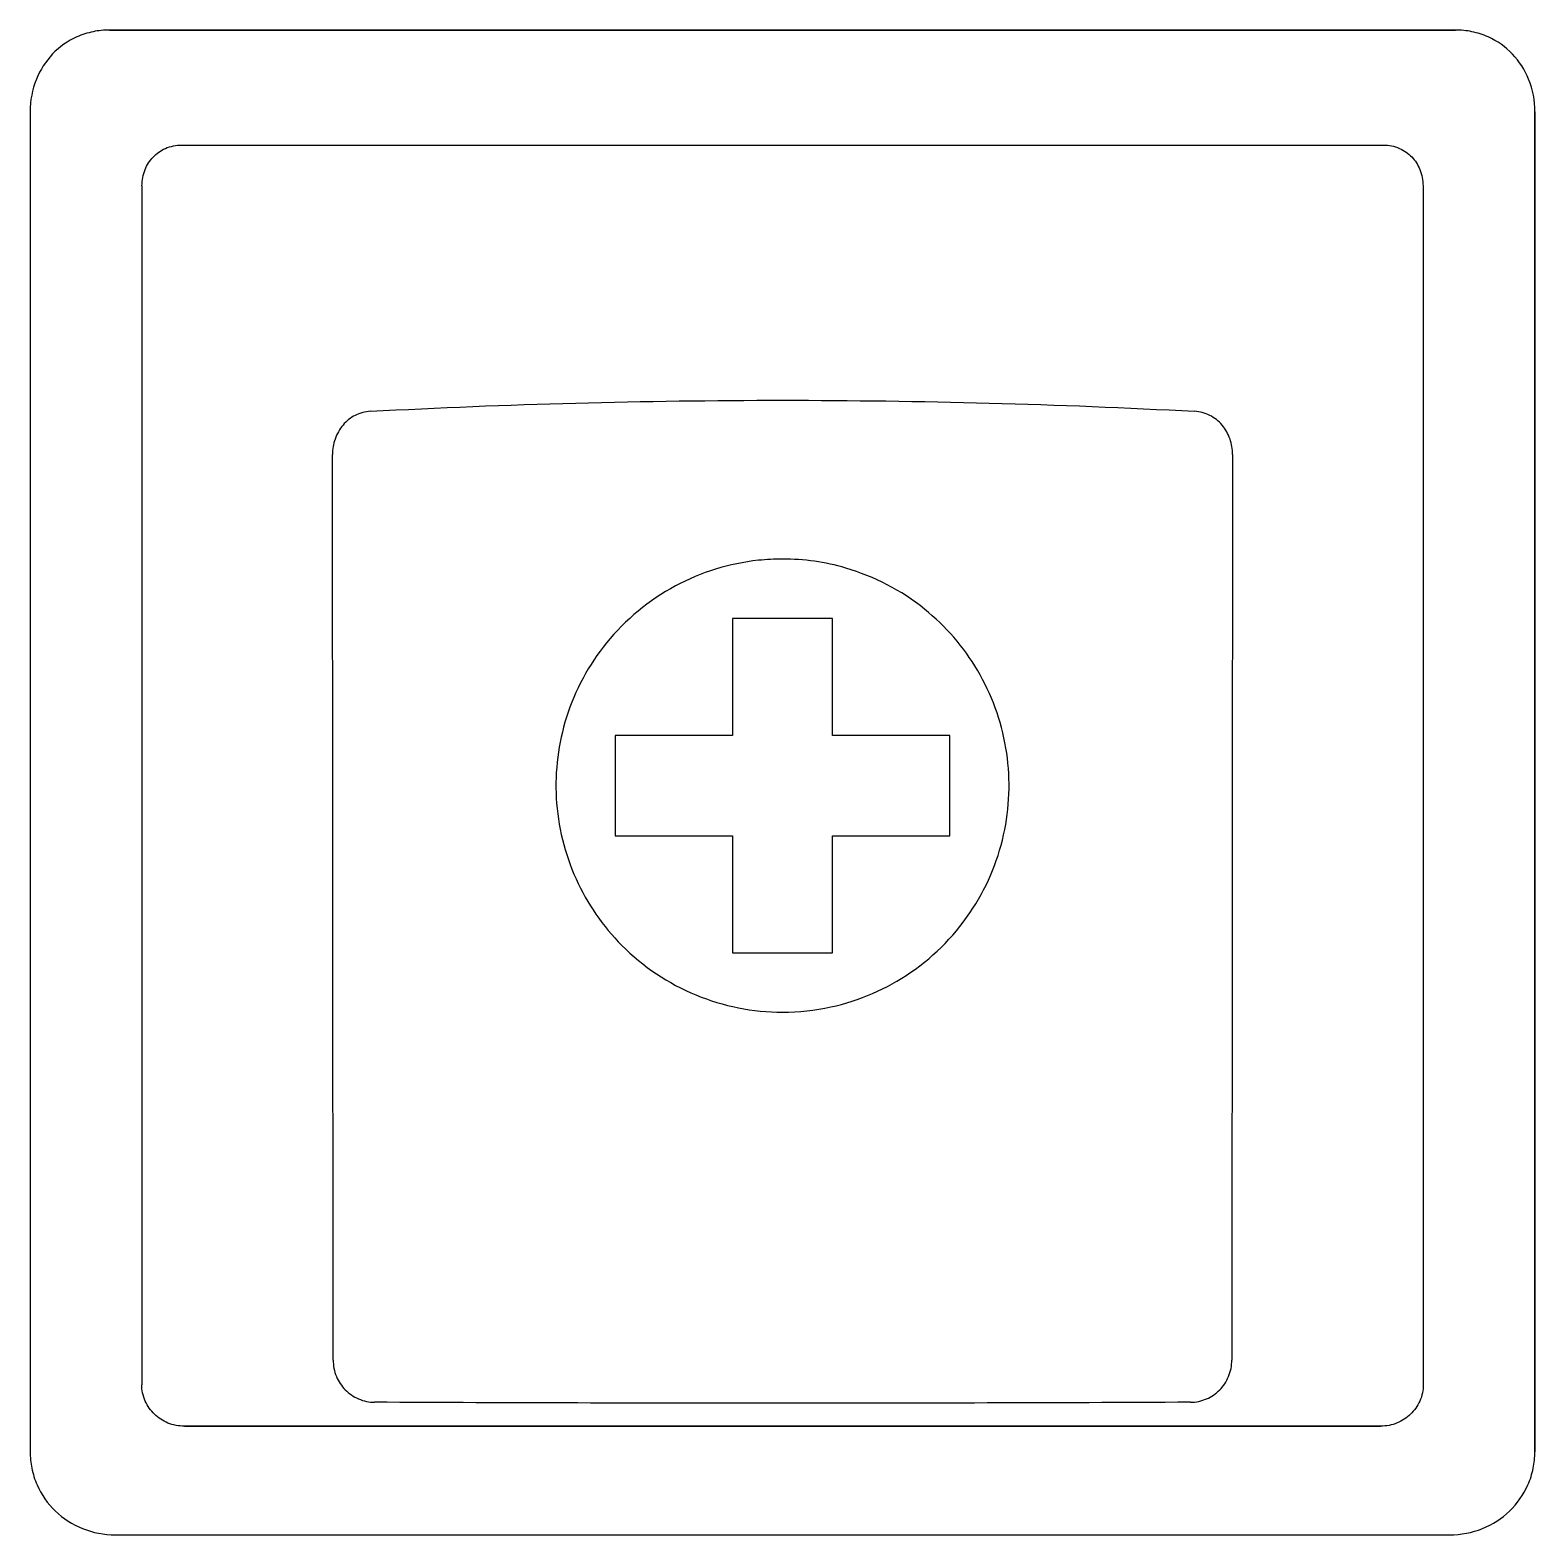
# Model space of a CAD drawing. Header units: millimetres. Extents: x 0 to 18, y 0 to 18.
import ezdxf

# ---------------------------------------------------------------- set-up
doc = ezdxf.new("R2010")
doc.units = ezdxf.units.MM
doc.layers.get('0').update_dxf_attribs({"linetype": 'CONTINUOUS'})

msp = doc.modelspace()

# ---------------------------------------------------------------- linework, layer by layer
for p, q in [((17.05, 18), (0.95, 18)), ((0.95, 18), (17.05, 18)), ((0, 17.024), (0, 0.994)), ((0, 17.024), (0, 0.994)), ((18, 0.994, 0), (18, 17.024)), ((18, 17.024), (18, 0.994)), ((1.813, 16.625), (16.187, 16.625)), ((1.813, 16.625), (16.187, 16.625)), ((16.154, 1.301, 0), (1.846, 1.301, 0)), ((1.846, 1.301), (16.154, 1.301)), ((1.02, 0, 0), (16.98, 0, 0)), ((1.02, 0), (16.98, 0))]:
    msp.add_line(p, q)
msp.add_lwpolyline([(9.6, 10.963), (8.4, 10.963), (8.4, 9.563), (7, 9.563), (7, 8.363), (8.4, 8.363), (8.4, 6.963), (9.6, 6.963), (9.6, 8.363), (11, 8.363), (11, 9.563), (9.6, 9.563)], close=True)
for points, knots in [([(0.95, 18), (0.884, 18), (0.819, 17.994), (0.688, 17.967), (0.623, 17.946), (0.451, 17.87), (0.353, 17.801, 0), (0.186, 17.627, 0), (0.121, 17.525), (0.025, 17.29), (0, 17.158), (0, 17.024)], [0, 0, 0, 0, 0.0196234, 0.0196234, 0.0401484, 0.0401484, 0.0760528, 0.0760528, 0.1122472, 0.1122472, 0.1522047, 0.1522047, 0.1522047, 0.1522047]), ([(0.95, 18), (0.884, 18), (0.819, 17.994), (0.688, 17.967), (0.623, 17.946), (0.451, 17.87), (0.353, 17.801), (0.186, 17.627), (0.121, 17.525), (0.025, 17.29), (0, 17.158), (0, 17.024)], [0, 0, 0, 0, 0.0196234, 0.0196234, 0.0401484, 0.0401484, 0.0760528, 0.0760528, 0.1122472, 0.1122472, 0.1522047, 0.1522047, 0.1522047, 0.1522047]), ([(18, 17.024), (18, 17.157), (17.975, 17.289), (17.88, 17.524), (17.815, 17.626, 0), (17.648, 17.8, 0), (17.55, 17.869), (17.378, 17.946), (17.313, 17.967), (17.181, 17.994), (17.116, 18), (17.05, 18)], [0, 0, 0, 0, 0.0399131, 0.0399131, 0.0761679, 0.0761679, 0.1121372, 0.1121372, 0.1327494, 0.1327494, 0.1524547, 0.1524547, 0.1524547, 0.1524547]), ([(18, 17.024), (18, 17.157), (17.975, 17.289), (17.88, 17.524), (17.815, 17.626), (17.648, 17.8), (17.55, 17.869), (17.378, 17.946), (17.313, 17.967), (17.181, 17.994), (17.116, 18), (17.05, 18)], [0, 0, 0, 0, 0.0399131, 0.0399131, 0.0761679, 0.0761679, 0.1121372, 0.1121372, 0.1327494, 0.1327494, 0.1524547, 0.1524547, 0.1524547, 0.1524547]), ([(1.338, 16.137), (1.338, 16.204), (1.351, 16.27), (1.398, 16.387), (1.431, 16.438), (1.514, 16.525), (1.563, 16.56), (1.649, 16.598), (1.682, 16.608), (1.748, 16.622), (1.78, 16.625), (1.813, 16.625)], [-0.07609881, -0.07609881, -0.07609881, -0.07609881, -0.05618182, -0.05618182, -0.03807916, -0.03807916, -0.02012218, -0.02012218, -0.00983516, -0.00983516, 0, 0, 0, 0]), ([(1.338, 16.137), (1.338, 16.204), (1.351, 16.27), (1.398, 16.387), (1.431, 16.438), (1.514, 16.525), (1.563, 16.56), (1.649, 16.598), (1.682, 16.608), (1.748, 16.622), (1.78, 16.625), (1.813, 16.625)], [-0.07609881, -0.07609881, -0.07609881, -0.07609881, -0.05618182, -0.05618182, -0.03807916, -0.03807916, -0.02012218, -0.02012218, -0.00983516, -0.00983516, 0, 0, 0, 0]), ([(16.187, 16.625), (16.22, 16.625), (16.252, 16.622), (16.318, 16.609), (16.35, 16.598), (16.436, 16.56), (16.485, 16.525), (16.569, 16.439), (16.602, 16.388), (16.649, 16.27), (16.662, 16.204), (16.662, 16.137)], [-0.07622504, -0.07622504, -0.07622504, -0.07622504, -0.06639838, -0.06639838, -0.05612104, -0.05612104, -0.03813723, -0.03813723, -0.02000503, -0.02000503, 0, 0, 0, 0]), ([(16.187, 16.625), (16.22, 16.625), (16.252, 16.622), (16.318, 16.609), (16.35, 16.598), (16.436, 16.56), (16.485, 16.525), (16.569, 16.439), (16.602, 16.388), (16.649, 16.27), (16.662, 16.204), (16.662, 16.137)], [-0.07622504, -0.07622504, -0.07622504, -0.07622504, -0.06639838, -0.06639838, -0.05612104, -0.05612104, -0.03813723, -0.03813723, -0.02000503, -0.02000503, 0, 0, 0, 0]), ([(1.338, 16.137), (1.338, 14.343), (1.338, 12.548, 0), (1.337, 10.754, 0), (1.337, 9.178, 0), (1.337, 7.603, 0), (1.336, 6.027, 0), (1.336, 4.617, 0), (1.336, 3.207), (1.336, 1.797)], [0.00048785, 0.00048785, 0.00048785, 0.00048785, 0.00587148, 0.00587148, 0.00587148, 0.010598, 0.010598, 0.010598, 0.01482762, 0.01482762, 0.01482762, 0.01482762]), ([(1.338, 16.137), (1.338, 14.343), (1.338, 12.548), (1.337, 10.754), (1.337, 9.178), (1.337, 7.603), (1.336, 6.027), (1.336, 4.617), (1.336, 3.207), (1.336, 1.797)], [0.00048785, 0.00048785, 0.00048785, 0.00048785, 0.00587148, 0.00587148, 0.00587148, 0.010598, 0.010598, 0.010598, 0.01482762, 0.01482762, 0.01482762, 0.01482762]), ([(16.662, 16.137), (16.662, 14.343), (16.662, 12.548, 0), (16.663, 10.753, 0), (16.663, 9.178, 0), (16.663, 7.602, 0), (16.664, 6.027, 0), (16.664, 4.617, 0), (16.664, 3.207), (16.664, 1.797)], [0.00048785, 0.00048785, 0.00048785, 0.00048785, 0.00587189, 0.00587189, 0.00587189, 0.0105982, 0.0105982, 0.0105982, 0.01482762, 0.01482762, 0.01482762, 0.01482762]), ([(16.662, 16.137), (16.662, 14.343), (16.662, 12.548), (16.663, 10.753), (16.663, 9.178), (16.663, 7.602), (16.664, 6.027), (16.664, 4.617), (16.664, 3.207), (16.664, 1.797)], [0.00048785, 0.00048785, 0.00048785, 0.00048785, 0.00587189, 0.00587189, 0.00587189, 0.0105982, 0.0105982, 0.0105982, 0.01482762, 0.01482762, 0.01482762, 0.01482762]), ([(4.07, 13.44), (5.697, 13.528), (7.351, 13.572), (10.65, 13.572), (12.303, 13.528), (13.93, 13.44)], [-0.9895966, -0.9895966, -0.9895966, -0.9895966, -0.4947717, -0.4947717, -0.0000013, -0.0000013, -0.0000013, -0.0000013]), ([(4.07, 13.44), (4.04, 13.438), (4.009, 13.434), (3.949, 13.418), (3.918, 13.406), (3.833, 13.363), (3.784, 13.324), (3.701, 13.226), (3.669, 13.169), (3.627, 13.049), (3.617, 12.987), (3.617, 12.925)], [0.00000001, 0.00000001, 0.00000001, 0.00000001, 0.00926945, 0.00926945, 0.01906586, 0.01906586, 0.03823249, 0.03823249, 0.05776362, 0.05776362, 0.07642952, 0.07642952, 0.07642952, 0.07642952]), ([(14.383, 12.925), (14.383, 12.987), (14.373, 13.049), (14.332, 13.169), (14.3, 13.226), (14.217, 13.323), (14.167, 13.363), (14.082, 13.406), (14.052, 13.418), (13.991, 13.434), (13.961, 13.438), (13.93, 13.44)], [0, 0, 0, 0, 0.01866178, 0.01866178, 0.03824057, 0.03824057, 0.05745695, 0.05745695, 0.06729788, 0.06729788, 0.07660862, 0.07660862, 0.07660862, 0.07660862]), ([(3.626, 2.089), (3.624, 3.893), (3.623, 5.698), (3.621, 7.502), (3.62, 9.309), (3.619, 11.117), (3.617, 12.925)], [0.00050015, 0.00050015, 0.00050015, 0.00050015, 0.00591602, 0.00591602, 0.00591602, 0.01134204, 0.01134204, 0.01134204, 0.01134204]), ([(14.383, 12.925), (14.381, 11.117), (14.38, 9.309), (14.379, 7.502), (14.377, 5.698), (14.376, 3.893), (14.374, 2.089)], [0.00048999, 0.00048999, 0.00048999, 0.00048999, 0.00591602, 0.00591602, 0.00591602, 0.01133188, 0.01133188, 0.01133188, 0.01133188]), ([(9, 11.673), (9.255, 11.673), (9.51, 11.637), (10.1, 11.465), (10.42, 11.298), (10.952, 10.87), (11.167, 10.622), (11.502, 10.056), (11.617, 9.741), (11.727, 9.089), (11.722, 8.758), (11.592, 8.102), (11.463, 7.782), (11.084, 7.194), (10.831, 6.933), (10.247, 6.531), (9.922, 6.39), (9.389, 6.274), (9.195, 6.253), (9, 6.253), (8.645, 6.253), (8.293, 6.323), (7.633, 6.596), (7.331, 6.797), (6.85, 7.282), (6.664, 7.551), (6.393, 8.152), (6.313, 8.479), (6.276, 9.14), (6.317, 9.468), (6.519, 10.104), (6.681, 10.406), (7.122, 10.949), (7.402, 11.181), (8.027, 11.516), (8.364, 11.62), (8.808, 11.668), (8.904, 11.673), (9, 11.673)], [0.854568, 0.854568, 0.854568, 0.854568, 0.931451, 0.931451, 1.038974, 1.038974, 1.136782, 1.136782, 1.236788, 1.236788, 1.335247, 1.335247, 1.437647, 1.437647, 1.545404, 1.545404, 1.650651, 1.650651, 1.709074, 1.709074, 1.709074, 1.81565, 1.81565, 1.923428, 1.923428, 2.020743, 2.020743, 2.121082, 2.121082, 2.21942, 2.21942, 2.321643, 2.321643, 2.42974, 2.42974, 2.534724, 2.534724, 2.563642, 2.563642, 2.563642, 2.563642]), ([(3.626, 2.089), (3.626, 2.057), (3.629, 2.024), (3.641, 1.959), (3.651, 1.926), (3.69, 1.834), (3.725, 1.781), (3.815, 1.689), (3.868, 1.653), (3.958, 1.614), (3.991, 1.603), (4.055, 1.59), (4.087, 1.587), (4.12, 1.587)], [0, 0, 0, 0, 0.00973149, 0.00973149, 0.02007575, 0.02007575, 0.03937552, 0.03937552, 0.05868769, 0.05868769, 0.06904031, 0.06904031, 0.07878439, 0.07878439, 0.07878439, 0.07878439]), ([(13.88, 1.587), (13.947, 1.587), (14.012, 1.601), (14.131, 1.652), (14.185, 1.689), (14.274, 1.78), (14.31, 1.834), (14.348, 1.925), (14.359, 1.958), (14.371, 2.024), (14.374, 2.057), (14.374, 2.089)], [0, 0, 0, 0, 0.02011287, 0.02011287, 0.03942536, 0.03942536, 0.05872809, 0.05872809, 0.0690914, 0.0690914, 0.07884014, 0.07884014, 0.07884014, 0.07884014]), ([(1.846, 1.301, 0), (1.778, 1.301, 0), (1.712, 1.313), (1.589, 1.363), (1.534, 1.399), (1.441, 1.488), (1.403, 1.541), (1.363, 1.632), (1.353, 1.665), (1.339, 1.732), (1.336, 1.765, 0), (1.336, 1.797, 0)], [-0.07929317, -0.07929317, -0.07929317, -0.07929317, -0.05912189, -0.05912189, -0.03966712, -0.03966712, -0.02035799, -0.02035799, -0.00986387, -0.00986387, 0, 0, 0, 0]), ([(1.846, 1.301), (1.778, 1.301), (1.712, 1.313), (1.589, 1.363), (1.534, 1.399), (1.441, 1.488), (1.403, 1.541), (1.363, 1.632), (1.353, 1.665), (1.339, 1.732), (1.336, 1.765), (1.336, 1.797)], [-0.07929317, -0.07929317, -0.07929317, -0.07929317, -0.05912189, -0.05912189, -0.03966712, -0.03966712, -0.02035799, -0.02035799, -0.00986387, -0.00986387, 0, 0, 0, 0]), ([(16.664, 1.797, 0), (16.664, 1.765, 0), (16.661, 1.732), (16.648, 1.666), (16.637, 1.632), (16.597, 1.541), (16.559, 1.488), (16.466, 1.399), (16.411, 1.363), (16.289, 1.314), (16.222, 1.301, 0), (16.154, 1.301, 0)], [-0.07937525, -0.07937525, -0.07937525, -0.07937525, -0.06951796, -0.06951796, -0.05903161, -0.05903161, -0.03970497, -0.03970497, -0.02022984, -0.02022984, 0, 0, 0, 0]), ([(16.664, 1.797), (16.664, 1.765), (16.661, 1.732), (16.648, 1.666), (16.637, 1.632), (16.597, 1.541), (16.559, 1.488), (16.466, 1.399), (16.411, 1.363), (16.289, 1.314), (16.222, 1.301), (16.154, 1.301)], [-0.07937525, -0.07937525, -0.07937525, -0.07937525, -0.06951796, -0.06951796, -0.05903161, -0.05903161, -0.03970497, -0.03970497, -0.02022984, -0.02022984, 0, 0, 0, 0]), ([(13.88, 1.587), (12.27, 1.579), (10.633, 1.575), (7.367, 1.575), (5.73, 1.579), (4.12, 1.587)], [0.0000015, 0.0000015, 0.0000015, 0.0000015, 0.4898513, 0.4898513, 0.9796474, 0.9796474, 0.9796474, 0.9796474]), ([(0, 0.994, 0), (0, 0.928, 0), (0.007, 0.863), (0.034, 0.73), (0.055, 0.663), (0.135, 0.482), (0.21, 0.375, 0), (0.396, 0.196, 0), (0.507, 0.125), (0.752, 0.026), (0.885, 0), (1.02, 0)], [0, 0, 0, 0, 0.0196883, 0.0196883, 0.0406318, 0.0406318, 0.0792469, 0.0792469, 0.118153, 0.118153, 0.1585634, 0.1585634, 0.1585634, 0.1585634]), ([(0, 0.994), (0, 0.928), (0.007, 0.863), (0.034, 0.73), (0.055, 0.663), (0.135, 0.482), (0.21, 0.375), (0.396, 0.196), (0.507, 0.125), (0.752, 0.026), (0.885, 0), (1.02, 0)], [0, 0, 0, 0, 0.0196883, 0.0196883, 0.0406318, 0.0406318, 0.0792469, 0.0792469, 0.118153, 0.118153, 0.1585634, 0.1585634, 0.1585634, 0.1585634]), ([(16.98, 0), (17.114, 0), (17.248, 0.026), (17.493, 0.125), (17.603, 0.196, 0), (17.789, 0.375, 0), (17.864, 0.481), (17.945, 0.663), (17.966, 0.729), (17.993, 0.862), (18, 0.928, 0), (18, 0.994, 0)], [0, 0, 0, 0, 0.0403766, 0.0403766, 0.0793221, 0.0793221, 0.1179816, 0.1179816, 0.1389839, 0.1389839, 0.158726, 0.158726, 0.158726, 0.158726]), ([(16.98, 0), (17.114, 0), (17.248, 0.026), (17.493, 0.125), (17.603, 0.196), (17.789, 0.375), (17.864, 0.481), (17.945, 0.663), (17.966, 0.729), (17.993, 0.862), (18, 0.928), (18, 0.994)], [0, 0, 0, 0, 0.0403766, 0.0403766, 0.0793221, 0.0793221, 0.1179816, 0.1179816, 0.1389839, 0.1389839, 0.158726, 0.158726, 0.158726, 0.158726])]:
    msp.add_open_spline(points, degree=3, knots=knots)

doc.saveas('drawing.dxf')
